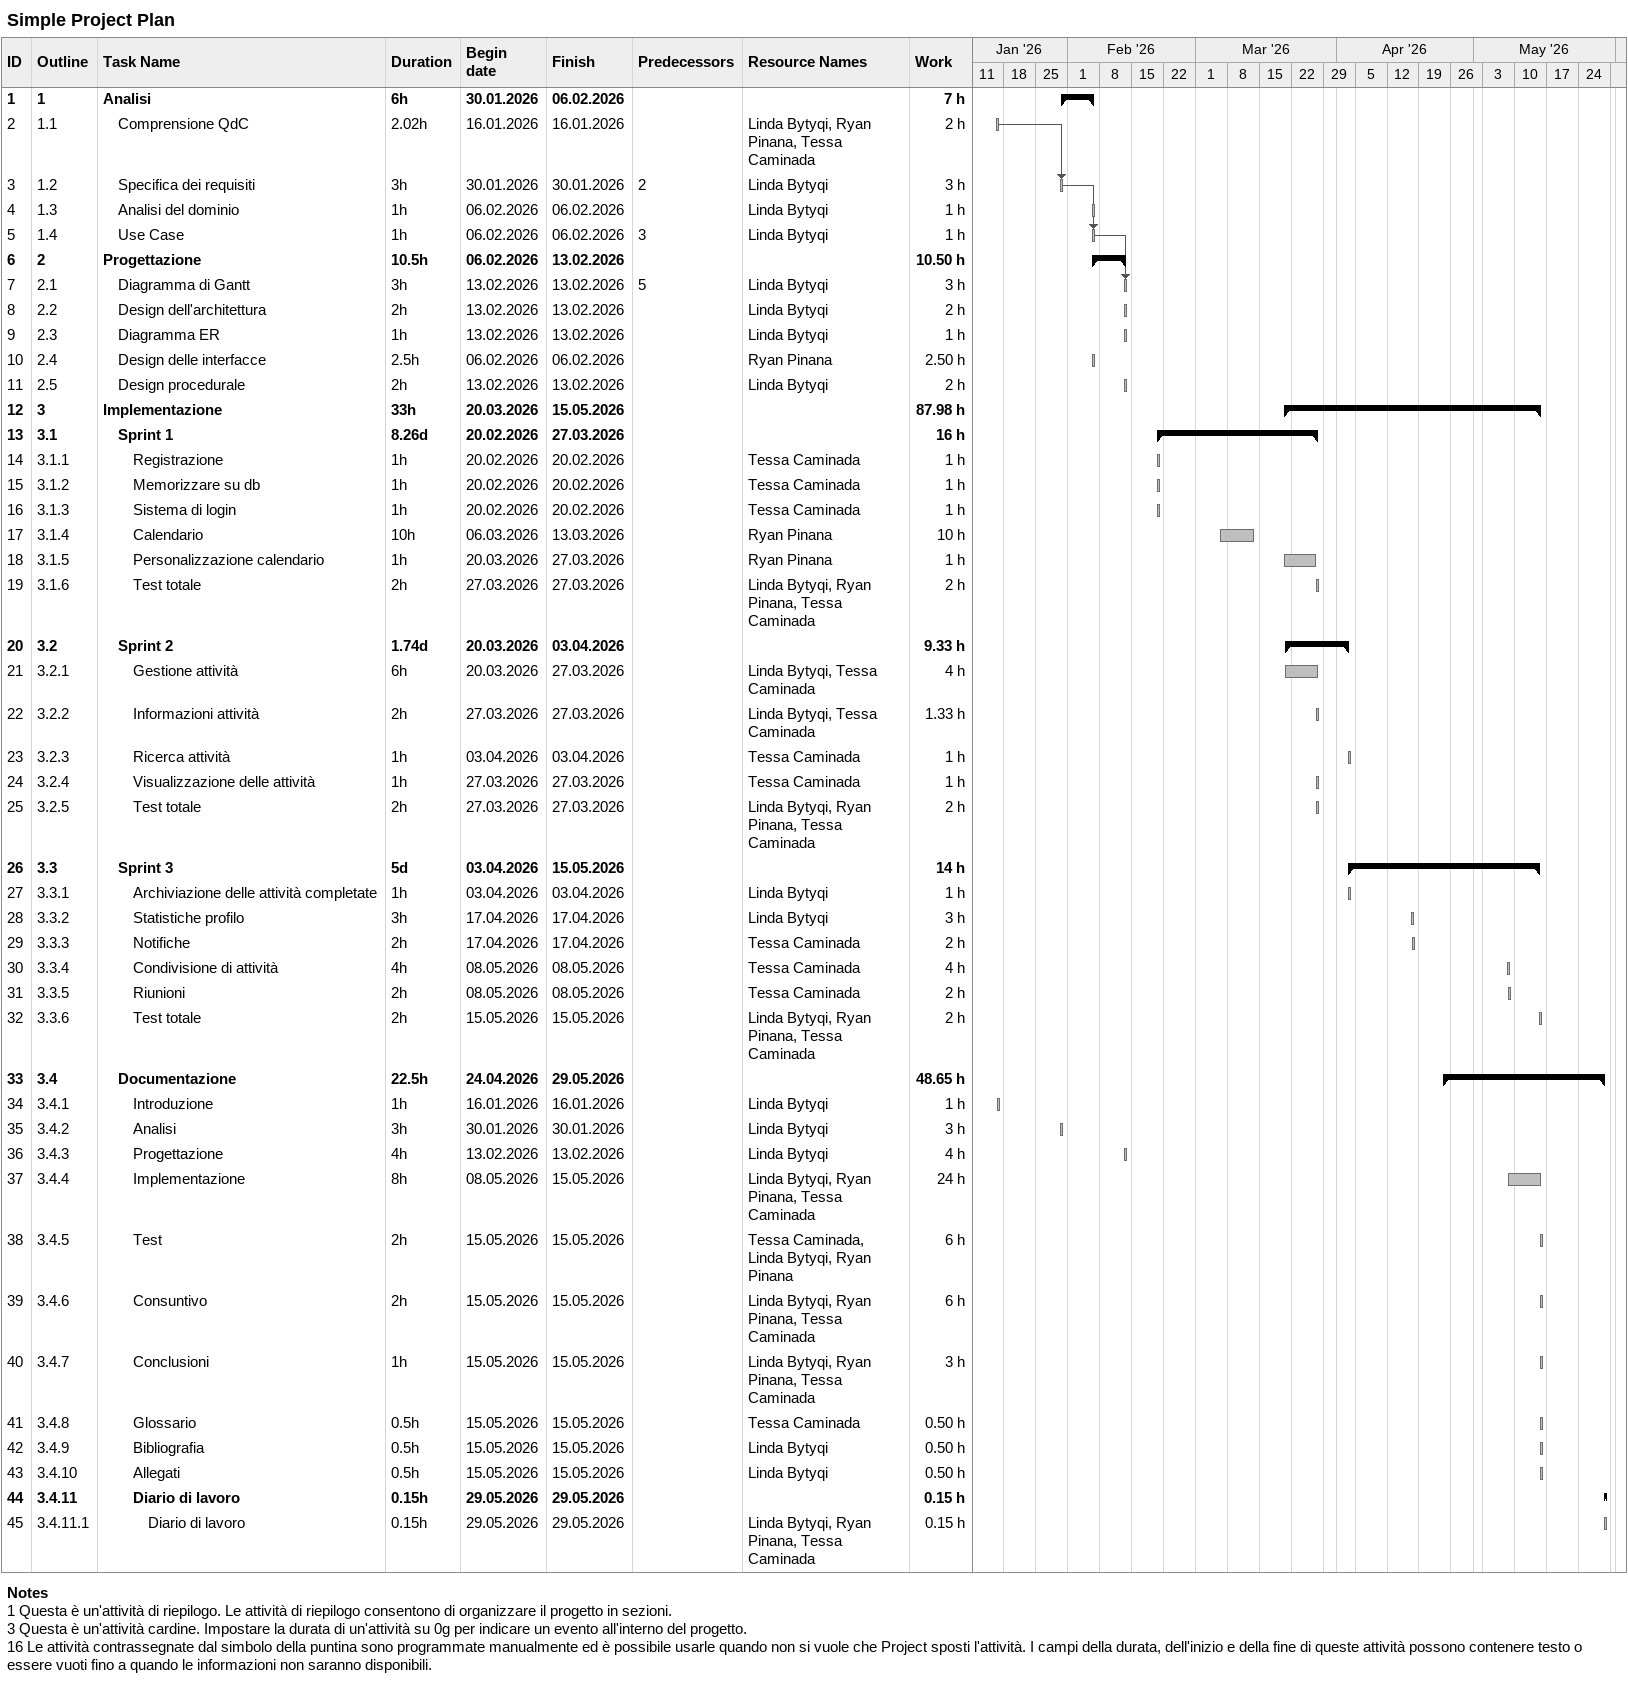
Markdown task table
Simple Project Plan

| ID | WBS | Task | Duration | Start | Finish | Predecessors | Resources | Work (h) |
|---|---|---|---|---|---|---|---|---|
| 1 | 1 | **Analisi** | 6h | 2026-01-30 | 2026-02-06 |  |  | 7 |
| 2 | 1.1 | Comprensione QdC | 2.02h | 2026-01-16 | 2026-01-16 |  | Linda Bytyqi, Ryan Pinana, Tessa Caminada | 2 |
| 3 | 1.2 | Specifica dei requisiti | 3h | 2026-01-30 | 2026-01-30 | 2 | Linda Bytyqi | 3 |
| 4 | 1.3 | Analisi del dominio | 1h | 2026-02-06 | 2026-02-06 |  | Linda Bytyqi | 1 |
| 5 | 1.4 | Use Case | 1h | 2026-02-06 | 2026-02-06 | 3 | Linda Bytyqi | 1 |
| 6 | 2 | **Progettazione** | 10.5h | 2026-02-06 | 2026-02-13 |  |  | 10.50 |
| 7 | 2.1 | Diagramma di Gantt | 3h | 2026-02-13 | 2026-02-13 | 5 | Linda Bytyqi | 3 |
| 8 | 2.2 | Design dell'architettura | 2h | 2026-02-13 | 2026-02-13 |  | Linda Bytyqi | 2 |
| 9 | 2.3 | Diagramma ER | 1h | 2026-02-13 | 2026-02-13 |  | Linda Bytyqi | 1 |
| 10 | 2.4 | Design delle interfacce | 2.5h | 2026-02-06 | 2026-02-06 |  | Ryan Pinana | 2.50 |
| 11 | 2.5 | Design procedurale | 2h | 2026-02-13 | 2026-02-13 |  | Linda Bytyqi | 2 |
| 12 | 3 | **Implementazione** | 33h | 2026-03-20 | 2026-05-15 |  |  | 87.98 |
| 13 | 3.1 | **Sprint 1** | 8.26d | 2026-02-20 | 2026-03-27 |  |  | 16 |
| 14 | 3.1.1 | Registrazione | 1h | 2026-02-20 | 2026-02-20 |  | Tessa Caminada | 1 |
| 15 | 3.1.2 | Memorizzare su db | 1h | 2026-02-20 | 2026-02-20 |  | Tessa Caminada | 1 |
| 16 | 3.1.3 | Sistema di login | 1h | 2026-02-20 | 2026-02-20 |  | Tessa Caminada | 1 |
| 17 | 3.1.4 | Calendario | 10h | 2026-03-06 | 2026-03-13 |  | Ryan Pinana | 10 |
| 18 | 3.1.5 | Personalizzazione calendario | 1h | 2026-03-20 | 2026-03-27 |  | Ryan Pinana | 1 |
| 19 | 3.1.6 | Test totale | 2h | 2026-03-27 | 2026-03-27 |  | Linda Bytyqi, Ryan Pinana, Tessa Caminada | 2 |
| 20 | 3.2 | **Sprint 2** | 1.74d | 2026-03-20 | 2026-04-03 |  |  | 9.33 |
| 21 | 3.2.1 | Gestione attività | 6h | 2026-03-20 | 2026-03-27 |  | Linda Bytyqi, Tessa Caminada | 4 |
| 22 | 3.2.2 | Informazioni attività | 2h | 2026-03-27 | 2026-03-27 |  | Linda Bytyqi, Tessa Caminada | 1.33 |
| 23 | 3.2.3 | Ricerca attività | 1h | 2026-04-03 | 2026-04-03 |  | Tessa Caminada | 1 |
| 24 | 3.2.4 | Visualizzazione delle attività | 1h | 2026-03-27 | 2026-03-27 |  | Tessa Caminada | 1 |
| 25 | 3.2.5 | Test totale | 2h | 2026-03-27 | 2026-03-27 |  | Linda Bytyqi, Ryan Pinana, Tessa Caminada | 2 |
| 26 | 3.3 | **Sprint 3** | 5d | 2026-04-03 | 2026-05-15 |  |  | 14 |
| 27 | 3.3.1 | Archiviazione delle attività completate | 1h | 2026-04-03 | 2026-04-03 |  | Linda Bytyqi | 1 |
| 28 | 3.3.2 | Statistiche profilo | 3h | 2026-04-17 | 2026-04-17 |  | Linda Bytyqi | 3 |
| 29 | 3.3.3 | Notifiche | 2h | 2026-04-17 | 2026-04-17 |  | Tessa Caminada | 2 |
| 30 | 3.3.4 | Condivisione di attività | 4h | 2026-05-08 | 2026-05-08 |  | Tessa Caminada | 4 |
| 31 | 3.3.5 | Riunioni | 2h | 2026-05-08 | 2026-05-08 |  | Tessa Caminada | 2 |
| 32 | 3.3.6 | Test totale | 2h | 2026-05-15 | 2026-05-15 |  | Linda Bytyqi, Ryan Pinana, Tessa Caminada | 2 |
| 33 | 3.4 | **Documentazione** | 22.5h | 2026-04-24 | 2026-05-29 |  |  | 48.65 |
| 34 | 3.4.1 | Introduzione | 1h | 2026-01-16 | 2026-01-16 |  | Linda Bytyqi | 1 |
| 35 | 3.4.2 | Analisi | 3h | 2026-01-30 | 2026-01-30 |  | Linda Bytyqi | 3 |
| 36 | 3.4.3 | Progettazione | 4h | 2026-02-13 | 2026-02-13 |  | Linda Bytyqi | 4 |
| 37 | 3.4.4 | Implementazione | 8h | 2026-05-08 | 2026-05-15 |  | Linda Bytyqi, Ryan Pinana, Tessa Caminada | 24 |
| 38 | 3.4.5 | Test | 2h | 2026-05-15 | 2026-05-15 |  | Tessa Caminada, Linda Bytyqi, Ryan Pinana | 6 |
| 39 | 3.4.6 | Consuntivo | 2h | 2026-05-15 | 2026-05-15 |  | Linda Bytyqi, Ryan Pinana, Tessa Caminada | 6 |
| 40 | 3.4.7 | Conclusioni | 1h | 2026-05-15 | 2026-05-15 |  | Linda Bytyqi, Ryan Pinana, Tessa Caminada | 3 |
| 41 | 3.4.8 | Glossario | 0.5h | 2026-05-15 | 2026-05-15 |  | Tessa Caminada | 0.50 |
| 42 | 3.4.9 | Bibliografia | 0.5h | 2026-05-15 | 2026-05-15 |  | Linda Bytyqi | 0.50 |
| 43 | 3.4.10 | Allegati | 0.5h | 2026-05-15 | 2026-05-15 |  | Linda Bytyqi | 0.50 |
| 44 | 3.4.11 | **Diario di lavoro** | 0.15h | 2026-05-29 | 2026-05-29 |  |  | 0.15 |
| 45 | 3.4.11.1 | Diario di lavoro | 0.15h | 2026-05-29 | 2026-05-29 |  | Linda Bytyqi, Ryan Pinana, Tessa Caminada | 0.15 |

Notes
- 1: Questa è un'attività di riepilogo. Le attività di riepilogo consentono di organizzare il progetto in sezioni.
- 3: Questa è un'attività cardine. Impostare la durata di un'attività su 0g per indicare un evento all'interno del progetto.
- 16: Le attività contrassegnate dal simbolo della puntina sono programmate manualmente ed è possibile usarle quando non si vuole che Project sposti l'attività. I campi della durata, dell'inizio e della fine di queste attività possono contenere testo o essere vuoti fino a quando le informazioni non saranno disponibili.
